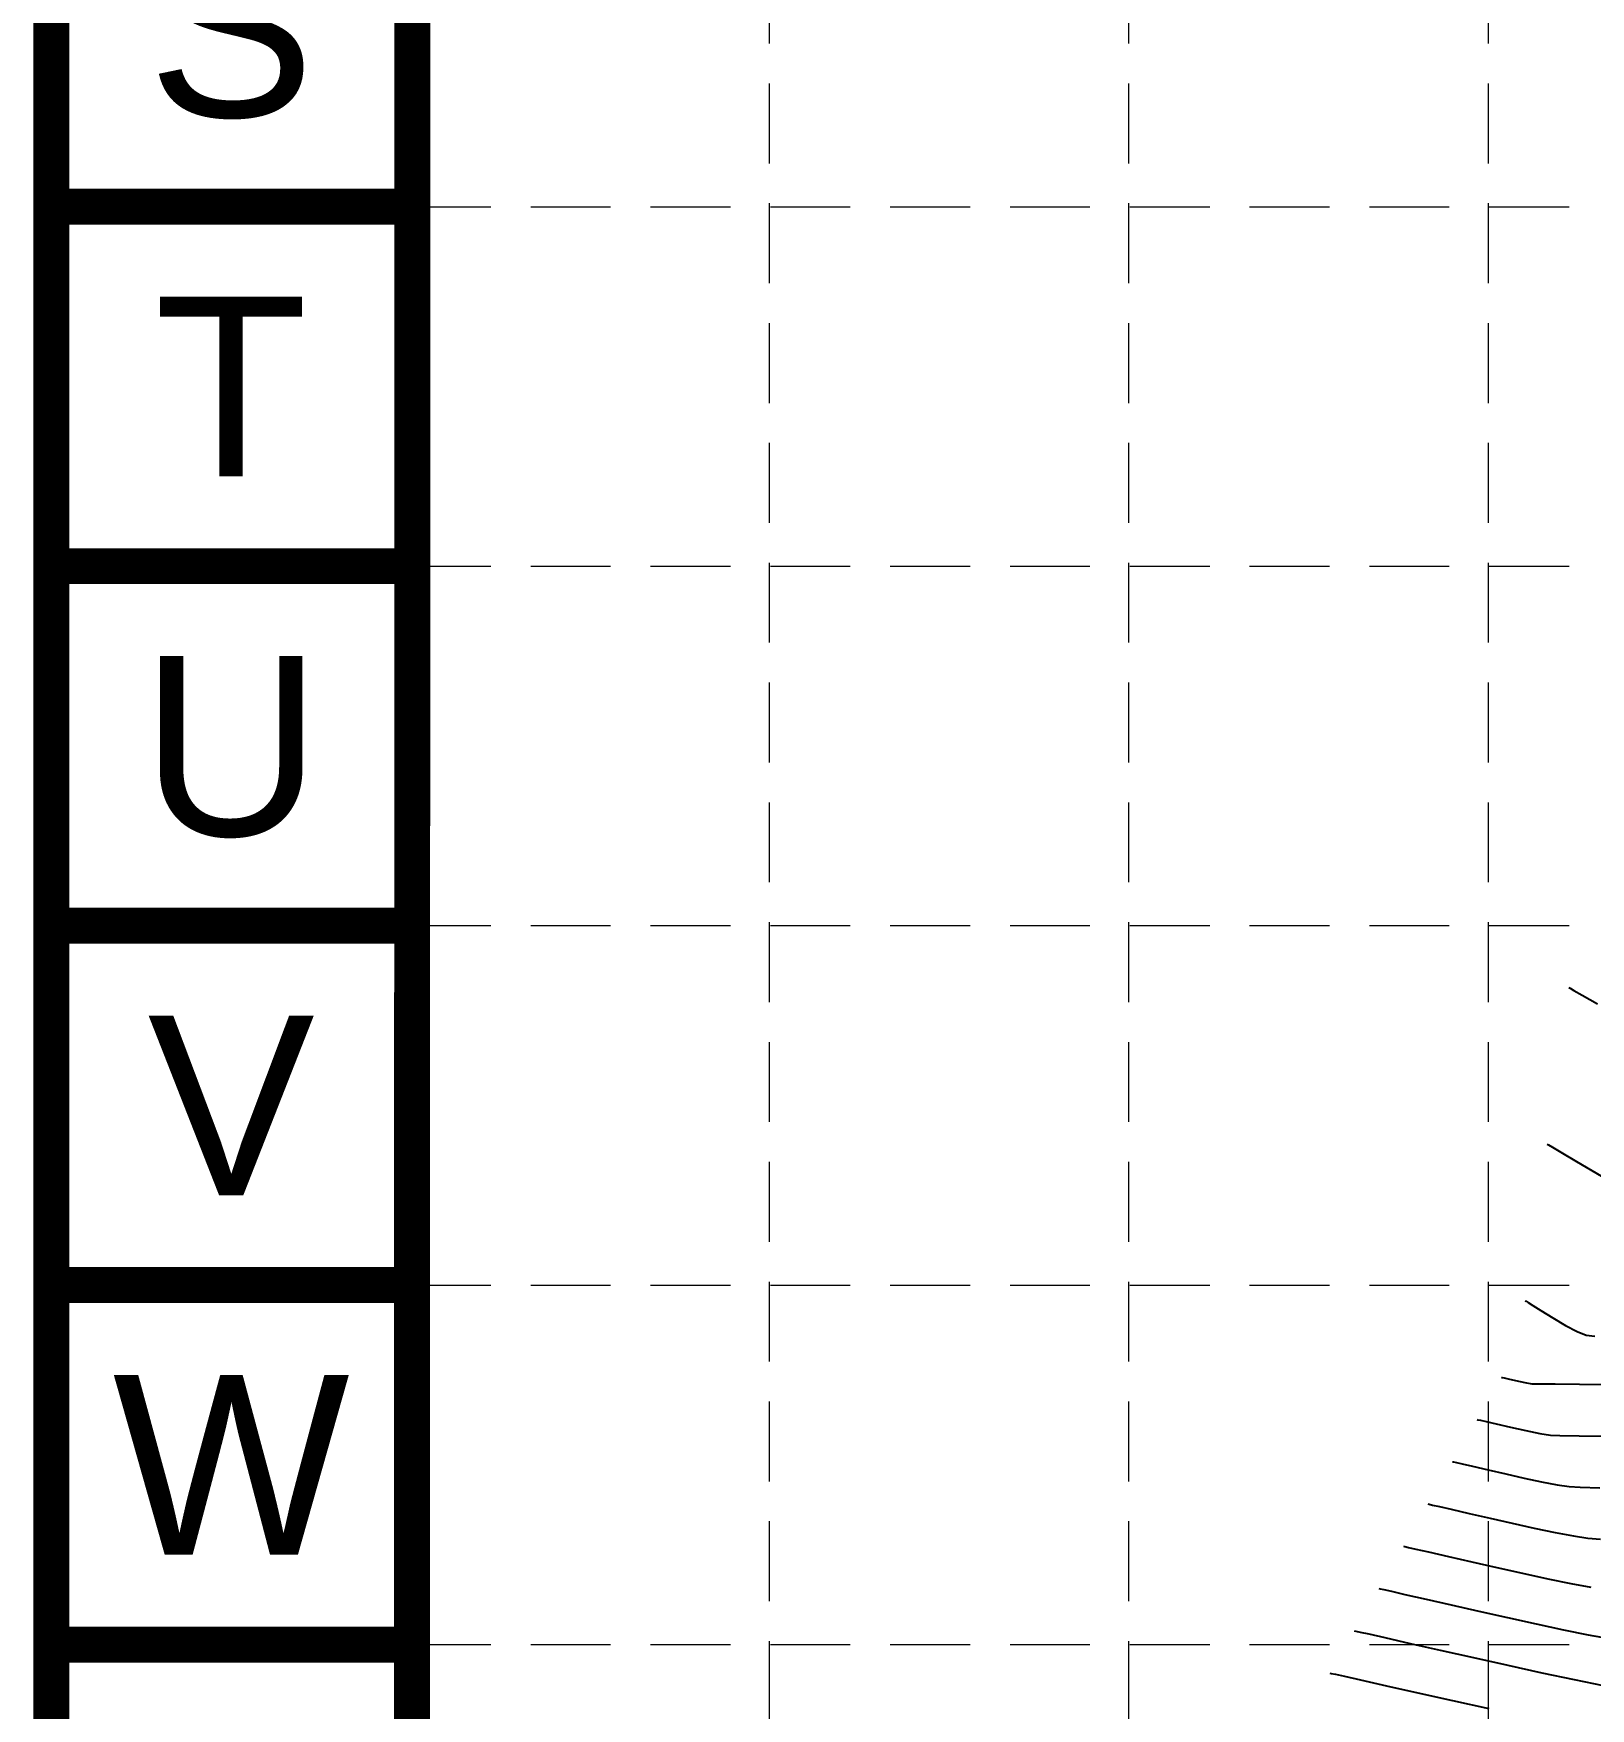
# Model space of a CAD drawing. Header units: inches. Extents: x 2547543 to 2548696, y 7125653 to 7126375.
# Drawn here: x 2547542.7 to 2547620.7, y 7125939.2 to 7126023.1 of the extents above; entities that cross this region are included whole.
import ezdxf
from ezdxf.enums import TextEntityAlignment as Align

# ---------------------------------------------------------------- set-up
doc = ezdxf.new("R2010")
doc.units = ezdxf.units.IN
doc.header["$MEASUREMENT"] = 0
doc.linetypes.add('HIDDEN', pattern=[0.375, 0.25, -0.125])
for name, color, linetype in [('BASE', 7, 'Continuous'), ('GRID', 254, 'HIDDEN'), ('V-TOPO-MAJR-E', 6, 'Continuous'), ('V-TOPO-MINR-E', 14, 'Continuous')]:
    doc.layers.add(name, color=color, linetype=linetype)
doc.styles.get("Standard").update_dxf_attribs({"font": 'ARIAL.TTF'})

msp = doc.modelspace()

# ---------------------------------------------------------------- linework, layer by layer
at = {"layer": 'BASE', "const_width": 1.799999999973807}
for points in [[(2547543.583313602, 7125654.376313475), (2548695.583313586, 7125654.376313475), (2548695.583313586, 7126374.376313465), (2547543.583313602, 7126374.376313465)], [(2547561.543997881, 7125672.371599755), (2548677.633600889, 7125672.340385177), (2548677.610338688, 7126356.384924904), (2547561.770809304, 7126356.405646428)]]:
    msp.add_lwpolyline(points, close=True, dxfattribs=at)
for points in [[(2547561.583313602, 7126014.376313469), (2547543.583313602, 7126014.376313469)], [(2547561.583313602, 7125996.376313469), (2547543.583313602, 7125996.376313469)], [(2547561.583313602, 7125978.37631347), (2547543.583313602, 7125978.37631347)], [(2547561.583313602, 7125960.37631347), (2547543.583313602, 7125960.37631347)], [(2547561.583313602, 7125942.37631347), (2547543.583313602, 7125942.37631347)]]:
    msp.add_lwpolyline(points, dxfattribs=at)
at = {"layer": 'GRID', "color": 252, "linetype": 'HIDDEN', "lineweight": 0, "ltscale": 16}
for p, q in [((2547579.523132143, 7126356.547205457), (2547579.523132143, 7125726.296813901)), ((2547597.523132143, 7126356.547205457), (2547597.523132143, 7125726.296813901)), ((2547615.523132142, 7126356.547205457), (2547615.523132142, 7125726.296813901)), ((2547561.583313602, 7126014.376313469), (2548677.583313586, 7126014.376313469)), ((2547561.583313602, 7125996.376313469), (2548677.583313586, 7125996.376313469)), ((2547561.583313602, 7125978.37631347), (2548677.583313586, 7125978.37631347)), ((2547561.583313602, 7125960.37631347), (2548677.583313586, 7125960.37631347)), ((2547561.583313602, 7125942.37631347), (2548677.583313586, 7125942.37631347))]:
    msp.add_line(p, q, dxfattribs=at)
at = {"layer": 'V-TOPO-MAJR-E', "color": 35}
for points, elevation in [([(2547618.47643025, 7125967.438220652), (2547618.547781433, 7125967.397349325)], 585), ([(2547619.954647915, 7125966.572938951), (2547621.205876072, 7125965.836739733)], 585), ([(2547612.512203965, 7125949.41538982), (2547612.577874185, 7125949.401129331)], 580), ([(2547612.577874185, 7125949.401129331), (2547612.746485564, 7125949.36338795)], 580), ([(2547616.729462974, 7125948.45027456), (2547617.837289265, 7125948.208392618)], 580), ([(2547618.880567413, 7125947.991778582), (2547619.793866144, 7125947.818241394)], 580), ([(2547620.511754184, 7125947.705589998), (2547621.157483777, 7125947.658767592)], 580)]:
    msp.add_lwpolyline(points, dxfattribs=dict(at, elevation=elevation))
at = {"layer": 'V-TOPO-MAJR-E', "color": 35, "extrusion": (-0.5017767877398849, -0.8649971417787706, 0), "elevation": -7442277.28240819}
msp.add_lwpolyline([(-1371962.26800757, 585.0000000000009), (-1371962.038309496, 585.0000000000009)], dxfattribs=at)
at = {"layer": 'V-TOPO-MAJR-E', "color": 35, "extrusion": (-0.5051332933028327, -0.8630413408389163, 0), "elevation": -7436891.405395297}
msp.add_lwpolyline([(-1400863.022271958, 585), (-1400862.527196153, 585)], dxfattribs=at)
at = {"layer": 'V-TOPO-MAJR-E', "color": 35, "extrusion": (0.5067877082933592, 0.8620708896156773, 0), "elevation": 7434190.821323513}
msp.add_lwpolyline([(1415124.174019416, 585.0000000000009), (1415123.268168835, 585.0000000000009)], dxfattribs=at)
at = {"layer": 'V-TOPO-MAJR-E', "color": 35, "extrusion": (-0.2234091942401491, -0.9747247467510853, 0), "elevation": -7514999.299517654}
msp.add_lwpolyline([(891218.583667373, 580.0000000000009), (891218.930680892, 580.0000000000009)], dxfattribs=at)
at = {"layer": 'V-TOPO-MAJR-E', "color": 35, "extrusion": (-0.2259075522325924, -0.9741487452356947, 0), "elevation": -7517259.59144228}
msp.add_lwpolyline([(871948.3293313808, 580), (871948.9332224794, 580)], dxfattribs=at)
at = {"layer": 'V-TOPO-MAJR-E', "color": 35, "extrusion": (-0.225968288996293, -0.9741346582316471, 0), "elevation": -7517313.941977428}
msp.add_lwpolyline([(871480.2378887234, 580.0000000000009), (871481.1709045738, 580.0000000000009)], dxfattribs=at)
at = {"layer": 'V-TOPO-MAJR-E', "color": 35, "extrusion": (-0.2238330651229304, -0.9746274975382513, 0), "elevation": -7515386.162235847}
msp.add_lwpolyline([(887952.2318026822, 580), (887953.2995221515, 580)], dxfattribs=at)
at = {"layer": 'V-TOPO-MAJR-E', "color": 35, "extrusion": (0.2197459672305361, 0.9755571279458299, 0), "elevation": 7511598.306388427}
msp.add_lwpolyline([(-919446.0903831776, 580.0000000000009), (-919447.2250611244, 580.0000000000009)], dxfattribs=at)
at = {"layer": 'V-TOPO-MAJR-E', "color": 35, "extrusion": (-0.2032925826401037, -0.9791180346840297, 0), "elevation": -7495056.214784093}
msp.add_lwpolyline([(1045766.154928888, 580.0000000000009), (1045767.220457365, 580.0000000000009)], dxfattribs=at)
at = {"layer": 'V-TOPO-MAJR-E', "color": 35, "extrusion": (-0.1550235172412637, -0.987910779930125, 0), "elevation": -7434741.647898825}
msp.add_lwpolyline([(1412131.563062236, 580.0000000000009), (1412132.289735187, 580.0000000000009)], dxfattribs=at)
at = {"layer": 'V-TOPO-MINR-E', "color": 35}
for points, elevation in [([(2547619.566981406, 7125975.281753955), (2547619.634492019, 7125975.243322936)], 586), ([(2547619.634492019, 7125975.243322936), (2547619.8248041, 7125975.134791799)], 586), ([(2547619.8248041, 7125975.134791799), (2547620.239294432, 7125974.898112689)], 586), ([(2547617.385879095, 7125959.594687348), (2547617.42509832, 7125959.571725653)], 584), ([(2547620.434909451, 7125957.860790422), (2547620.863065899, 7125957.817946679)], 584), ([(2547616.229814718, 7125955.756709551), (2547616.325656279, 7125955.734751425)], 583), ([(2547617.356560297, 7125955.503722613), (2547617.712918632, 7125955.439924271)], 583), ([(2547617.712918632, 7125955.439924271), (2547618.05676376, 7125955.431461757)], 583), ([(2547618.05676376, 7125955.431461757), (2547618.878556111, 7125955.424194889)], 583), ([(2547620.098954233, 7125955.415315332), (2547621.638616676, 7125955.402014751)], 583), ([(2547614.96973461, 7125953.647537655), (2547615.017187993, 7125953.637165794)], 582), ([(2547615.017187993, 7125953.637165794), (2547615.149549309, 7125953.607183077)], 582), ([(2547615.42954995, 7125953.542426019), (2547615.920842731, 7125953.428435648)], 582), ([(2547615.920842731, 7125953.428435648), (2547616.651468761, 7125953.261401011)], 582), ([(2547618.115460213, 7125952.950468755), (2547618.645863816, 7125952.861812846)], 582), ([(2547618.645863816, 7125952.861812846), (2547619.124511932, 7125952.840167949)], 582), ([(2547619.124511932, 7125952.840167949), (2547620.088267598, 7125952.824955708)], 582), ([(2547613.740969288, 7125951.531463738), (2547613.795538306, 7125951.51959371)], 581), ([(2547614.231136481, 7125951.420212528), (2547614.74228468, 7125951.301552587)], 581), ([(2547614.74228468, 7125951.301552587), (2547615.527447444, 7125951.119827876)], 581), ([(2547616.411630155, 7125950.918263355), (2547617.326845239, 7125950.715363739)], 581), ([(2547619.578809001, 7125950.283701422), (2547620.140976751, 7125950.24947443)], 581), ([(2547611.353520299, 7125947.284121346), (2547611.534346029, 7125947.243827243)], 579), ([(2547611.899466477, 7125947.160681101), (2547612.539772142, 7125947.013197867)], 579), ([(2547613.540170805, 7125946.782332356), (2547614.702344203, 7125946.515790032)], 579), ([(2547614.702344203, 7125946.515790032), (2547615.961507433, 7125946.23071653)], 579), ([(2547610.125311011, 7125945.167947588), (2547610.31018016, 7125945.126927647)], 578), ([(2547610.31018016, 7125945.126927647), (2547610.688810364, 7125945.041284156)], 578), ([(2547619.673087056, 7125945.435765304), (2547620.672360559, 7125945.248023439)], 579), ([(2547609.113917218, 7125943.003877719), (2547609.555640795, 7125942.904668394)], 577), ([(2547620.543380572, 7125942.86772646), (2547621.589443671, 7125942.672346713)], 578), ([(2547607.597142675, 7125940.951094151), (2547607.674009692, 7125940.934503255)], 576), ([(2547607.674009692, 7125940.934503255), (2547607.883610187, 7125940.888460599)], 576), ([(2547607.883610187, 7125940.888460599), (2547608.328343077, 7125940.789485942)], 576), ([(2547608.328343077, 7125940.789485942), (2547609.138471723, 7125940.607962641)], 576), ([(2547609.138471723, 7125940.607962641), (2547610.444121912, 7125940.31486211)], 576)]:
    msp.add_lwpolyline(points, dxfattribs=dict(at, elevation=elevation))
at = {"layer": 'V-TOPO-MINR-E', "color": 35, "extrusion": (0.4961176646064305, 0.8682552982075384, 0), "elevation": 7451084.863603097}
msp.add_lwpolyline([(1323337.253907567, 586.0000000000009), (1323336.36969592, 586.0000000000009)], dxfattribs=at)
at = {"layer": 'V-TOPO-MINR-E', "color": 35, "extrusion": (-0.5228546677545939, -0.8524218418173207, 0), "elevation": -7406357.245211743}
msp.add_lwpolyline([(-1554196.486559075, 584), (-1554196.358975846, 584)], dxfattribs=at)
at = {"layer": 'V-TOPO-MINR-E', "color": 35, "extrusion": (-0.5331654485675401, -0.8460109954686013, 0), "elevation": -7386941.73972465}
msp.add_lwpolyline([(-1644002.950078853, 584), (-1644002.67909588, 584)], dxfattribs=at)
at = {"layer": 'V-TOPO-MINR-E', "color": 35, "extrusion": (-0.5347703954354034, -0.844997410745064, 0), "elevation": -7383807.767325673}
msp.add_lwpolyline([(-1658021.691698196, 584), (-1658021.215921169, 584)], dxfattribs=at)
at = {"layer": 'V-TOPO-MINR-E', "color": 35, "extrusion": (0.5274231256849415, 0.8496027580538603, 0), "elevation": 7397907.24603714}
msp.add_lwpolyline([(1593932.205677175, 584.0000000000005), (1593931.500183945, 584.0000000000005)], dxfattribs=at)
at = {"layer": 'V-TOPO-MINR-E', "color": 35, "extrusion": (-0.5088801068896135, -0.8608374043987723, 0), "elevation": -7430724.329648271}
msp.add_lwpolyline([(-1433173.117603259, 584), (-1433172.383662162, 584)], dxfattribs=at)
at = {"layer": 'V-TOPO-MINR-E', "color": 35, "extrusion": (-0.4714661422857666, -0.8818841628457659, 0), "elevation": -7485386.112047207}
msp.add_lwpolyline([(-1112942.899743485, 584), (-1112942.237921481, 584)], dxfattribs=at)
at = {"layer": 'V-TOPO-MINR-E', "color": 35, "extrusion": (0.381420359218339, 0.9244017035757526, 0), "elevation": 7558961.887558841}
msp.add_lwpolyline([(362961.2290752968, 584.0000000000009), (362960.7369427336, 584.0000000000009)], dxfattribs=at)
at = {"layer": 'V-TOPO-MINR-E', "color": 35, "extrusion": (-0.2152415493384431, -0.9765608406230442, 0), "elevation": -7507282.208439983}
msp.add_lwpolyline([(954100.4573150151, 583.0000000000009), (954100.4893814093, 583.0000000000009)], dxfattribs=at)
at = {"layer": 'V-TOPO-MINR-E', "color": 35, "extrusion": (0.2261135839148402, 0.9741009430080574, 0), "elevation": 7517450.858889136}
msp.add_lwpolyline([(-870360.0752413506, 583), (-870360.290681906, 583)], dxfattribs=at)
at = {"layer": 'V-TOPO-MINR-E', "color": 35, "extrusion": (-0.2232810397081497, -0.9747541112028448, 0), "elevation": -7514889.070042173}
msp.add_lwpolyline([(892208.8972710383, 583.0000000000005), (892209.2622761577, 583.0000000000005)], dxfattribs=at)
at = {"layer": 'V-TOPO-MINR-E', "color": 35, "extrusion": (0.2117759230086061, 0.9773182482865308, 0), "elevation": 7503850.367424252}
msp.add_lwpolyline([(-980726.6520481673, 583.0000000000009), (-980727.1280987586, 583.0000000000009)], dxfattribs=at)
at = {"layer": 'V-TOPO-MINR-E', "color": 35, "extrusion": (-0.007275758671245685, -0.9999735313175834, 0), "elevation": -7144302.669690538}
msp.add_lwpolyline([(2495704.7144726, 583), (2495705.934903026, 583)], dxfattribs=at)
at = {"layer": 'V-TOPO-MINR-E', "color": 35, "extrusion": (-0.2253270314732737, -0.9742831872137804, 0), "elevation": -7516743.351328155}
msp.add_lwpolyline([(876428.6349741835, 582.0000000000005), (876428.9223656158, 582.0000000000005)], dxfattribs=at)
at = {"layer": 'V-TOPO-MINR-E', "color": 35, "extrusion": (0.2150427601781991, 0.9766046340740667, 0), "elevation": 7507085.493887222}
msp.add_lwpolyline([(-955629.5694361348, 582.0000000000009), (-955630.3531372407, 582.0000000000009)], dxfattribs=at)
at = {"layer": 'V-TOPO-MINR-E', "color": 35, "extrusion": (-0.1997262741910584, -0.9798517313337555, 0), "elevation": -7491203.610182211}
msp.add_lwpolyline([(1073047.275362172, 582.0000000000005), (1073047.988353025, 582.0000000000005)], dxfattribs=at)
at = {"layer": 'V-TOPO-MINR-E', "color": 35, "extrusion": (-0.009606873001002261, -0.9999538529307953, 0), "elevation": -7150098.645760334}
msp.add_lwpolyline([(2479044.399266595, 582), (2479045.758608173, 582)], dxfattribs=at)
at = {"layer": 'V-TOPO-MINR-E', "color": 35, "extrusion": (-0.2191447583906534, -0.9756923566728921, 0), "elevation": -7511032.641385101}
msp.add_lwpolyline([(924072.3839962683, 581), (924072.5308871961, 581)], dxfattribs=at)
at = {"layer": 'V-TOPO-MINR-E', "color": 35, "extrusion": (-0.2240428896869772, -0.9745792854256184, 0), "elevation": -7515579.497239881}
msp.add_lwpolyline([(886333.0090661645, 581), (886333.3089676949, 581)], dxfattribs=at)
at = {"layer": 'V-TOPO-MINR-E', "color": 35, "extrusion": (-0.2222647574208635, -0.9749863473960262, 0), "elevation": -7513950.20125334}
msp.add_lwpolyline([(900042.5606339108, 581.0000000000005), (900043.467500672, 581.0000000000005)], dxfattribs=at)
at = {"layer": 'V-TOPO-MINR-E', "color": 35, "extrusion": (-0.2068991549434055, -0.9783622742541255, 0), "elevation": -7498861.220149538}
msp.add_lwpolyline([(1018139.50064441, 581), (1018140.398328129, 581)], dxfattribs=at)
at = {"layer": 'V-TOPO-MINR-E', "color": 35, "extrusion": (-0.1904885669963761, -0.9816894141446505, 0), "elevation": -7480762.341804259}
msp.add_lwpolyline([(1143557.718356897, 581), (1143558.50609801, 581)], dxfattribs=at)
at = {"layer": 'V-TOPO-MINR-E', "color": 35, "extrusion": (-0.1576934189319644, -0.9874881192326053, 0), "elevation": -7438534.084917771}
msp.add_lwpolyline([(1392027.99502827, 581), (1392028.603022184, 581)], dxfattribs=at)
at = {"layer": 'V-TOPO-MINR-E', "color": 35, "extrusion": (-0.02298041000530778, -0.9997359155076846, 0), "elevation": -7182613.751897962}
msp.add_lwpolyline([(2383190.095594862, 581.0000000000009), (2383191.075135255, 581.0000000000009)], dxfattribs=at)
at = {"layer": 'V-TOPO-MINR-E', "color": 35, "extrusion": (-0.2118891898831718, -0.9772936975191507, 0), "elevation": -7503954.675460089}
msp.add_lwpolyline([(979853.2506310383, 579.0000000000009), (979853.3223409615, 579.0000000000009)], dxfattribs=at)
at = {"layer": 'V-TOPO-MINR-E', "color": 35, "extrusion": (-0.2220380904699998, -0.9750379922753967, 0), "elevation": -7513736.09402725}
msp.add_lwpolyline([(901786.3167370353, 579.0000000000005), (901786.6912049556, 579.0000000000005)], dxfattribs=at)
at = {"layer": 'V-TOPO-MINR-E', "color": 35, "extrusion": (-0.2248634657735543, -0.9743902820535032, 0), "elevation": -7516318.505229523}
msp.add_lwpolyline([(880003.758885239, 579.0000000000005), (880004.7855771931, 579.0000000000005)], dxfattribs=at)
at = {"layer": 'V-TOPO-MINR-E', "color": 35, "extrusion": (0.2165618362757077, 0.9762689030533, 0), "elevation": 7508556.100627779}
msp.add_lwpolyline([(-943950.2392160103, 579.0000000000009), (-943951.5619746794, 579.0000000000009)], dxfattribs=at)
at = {"layer": 'V-TOPO-MINR-E', "color": 35, "extrusion": (-0.210240875468833, -0.9776496173384914, 0), "elevation": -7502291.607182169}
msp.add_lwpolyline([(992511.9185344845, 579), (992513.2061002485, 579)], dxfattribs=at)
at = {"layer": 'V-TOPO-MINR-E', "color": 35, "extrusion": (-0.2005819408589397, -0.9796769288909792, 0), "elevation": -7492130.838553462}
msp.add_lwpolyline([(1066507.065834829, 579), (1066508.251351461, 579)], dxfattribs=at)
at = {"layer": 'V-TOPO-MINR-E', "color": 35, "extrusion": (-0.2116154285997729, -0.9773530121601582, 0), "elevation": -7503677.582954511}
msp.add_lwpolyline([(981954.4166142349, 578), (981954.4888887252, 578)], dxfattribs=at)
at = {"layer": 'V-TOPO-MINR-E', "color": 35, "extrusion": (-0.2227968074827247, -0.9748649047819424, 0), "elevation": -7514433.262328646}
msp.add_lwpolyline([(895938.4460731121, 578), (895939.1359541586, 578)], dxfattribs=at)
at = {"layer": 'V-TOPO-MINR-E', "color": 35, "extrusion": (-0.2233367703457708, -0.9747413436453388, 0), "elevation": -7514928.388003568}
msp.add_lwpolyline([(891776.6045953191, 578), (891777.6964205105, 578)], dxfattribs=at)
at = {"layer": 'V-TOPO-MINR-E', "color": 35, "extrusion": (-0.2225336620704635, -0.9749250069854136, 0), "elevation": -7514191.15417675}
msp.add_lwpolyline([(897968.5045405782, 578), (897969.7898679585, 578)], dxfattribs=at)
at = {"layer": 'V-TOPO-MINR-E', "color": 35, "extrusion": (-0.2207000200480287, -0.9753417355731271, 0), "elevation": -7512489.327406876}
msp.add_lwpolyline([(912097.884342145, 578), (912099.2973159566, 578)], dxfattribs=at)
at = {"layer": 'V-TOPO-MINR-E', "color": 35, "extrusion": (-0.2178564502514692, -0.9759808231127439, 0), "elevation": -7509799.108225737}
msp.add_lwpolyline([(933990.5656153082, 578), (933992.040388887, 578)], dxfattribs=at)
at = {"layer": 'V-TOPO-MINR-E', "color": 35, "extrusion": (-0.2137459658024778, -0.9768892783233759, 0), "elevation": -7505800.770943464}
msp.add_lwpolyline([(965597.5167337882, 578.0000000000009), (965598.9874767277, 578.0000000000009)], dxfattribs=at)
at = {"layer": 'V-TOPO-MINR-E', "color": 35, "extrusion": (-0.207773777014223, -0.9781769050561581, 0), "elevation": -7499761.470918927}
msp.add_lwpolyline([(1011436.84777228, 578.0000000000009), (1011438.248683665, 578.0000000000009)], dxfattribs=at)
at = {"layer": 'V-TOPO-MINR-E', "color": 35, "extrusion": (-0.1986907348578187, -0.980062238779589, 0), "elevation": -7490056.118262602}
msp.add_lwpolyline([(1080966.603025849, 578), (1080967.868363033, 578)], dxfattribs=at)
at = {"layer": 'V-TOPO-MINR-E', "color": 35, "extrusion": (-0.2114153686918166, -0.9773963074827443, 0), "elevation": -7503474.100394199}
msp.add_lwpolyline([(983489.5785306946, 577), (983489.6581685187, 577)], dxfattribs=at)
at = {"layer": 'V-TOPO-MINR-E', "color": 35, "extrusion": (-0.2158186824819683, -0.9764334571755248, 0), "elevation": -7507830.805356734}
msp.add_lwpolyline([(949658.928851512, 577), (949659.1440955754, 577)], dxfattribs=at)
at = {"layer": 'V-TOPO-MINR-E', "color": 35, "extrusion": (-0.2208411827540207, -0.9753097825818242, 0), "elevation": -7512618.932505781}
msp.add_lwpolyline([(911006.8625108118, 577), (911007.6803724086, 577)], dxfattribs=at)
at = {"layer": 'V-TOPO-MINR-E', "color": 35, "extrusion": (-0.2211933546329969, -0.9752299728095939, 0), "elevation": -7512947.409365075}
msp.add_lwpolyline([(908294.7995317741, 577), (908296.1057456462, 577)], dxfattribs=at)
at = {"layer": 'V-TOPO-MINR-E', "color": 35, "extrusion": (-0.2204684231189628, -0.9753941123502018, 0), "elevation": -7512270.214328722}
msp.add_lwpolyline([(913880.0897861912, 577), (913881.6331274589, 577)], dxfattribs=at)
at = {"layer": 'V-TOPO-MINR-E', "color": 35, "extrusion": (-0.2189148243471246, -0.975743972403144, 0), "elevation": -7510805.328173466}
msp.add_lwpolyline([(925843.7960796587, 577), (925845.4926560542, 577)], dxfattribs=at)
at = {"layer": 'V-TOPO-MINR-E', "color": 35, "extrusion": (-0.2165259314823534, -0.9762768669776517, 0), "elevation": -7508516.725067025}
msp.add_lwpolyline([(944226.2140924442, 577.0000000000009), (944227.9800193016, 577.0000000000009)], dxfattribs=at)
at = {"layer": 'V-TOPO-MINR-E', "color": 35, "extrusion": (-0.2130560464262909, -0.9770399792645122, 0), "elevation": -7505114.681996324}
msp.add_lwpolyline([(970898.2948516456, 577.0000000000009), (970900.0462580023, 577.0000000000009)], dxfattribs=at)
at = {"layer": 'V-TOPO-MINR-E', "color": 35, "extrusion": (-0.20794531190011, -0.9781404537482161, 0), "elevation": -7499936.397791157}
msp.add_lwpolyline([(1010122.427643239, 577.0000000000009), (1010124.080683613, 577.0000000000009)], dxfattribs=at)
at = {"layer": 'V-TOPO-MINR-E', "color": 35, "extrusion": (-0.1999833735220374, -0.9797992908319262, 0), "elevation": -7491473.18017734}
msp.add_lwpolyline([(1071086.467085257, 577.0000000000009), (1071087.937966538, 577.0000000000009)], dxfattribs=at)
at = {"layer": 'V-TOPO-MINR-E', "color": 35, "extrusion": (-0.218638606945239, -0.9758059026020726, 0), "elevation": -7510540.619374477}
msp.add_lwpolyline([(927967.6452884797, 576.0000000000009), (927969.2425283815, 576.0000000000009)], dxfattribs=at)
at = {"layer": 'V-TOPO-MINR-E', "color": 35, "extrusion": (-0.2176692708907328, -0.9760225860654541, 0), "elevation": -7509615.200558953}
msp.add_lwpolyline([(935428.6984514277, 576), (935430.4748024084, 576)], dxfattribs=at)
at = {"layer": 'V-TOPO-MINR-E', "color": 35, "extrusion": (-0.2161667924042878, -0.9763564502074239, 0), "elevation": -7508166.561431395}
msp.add_lwpolyline([(946987.6025897432, 576.0000000000009), (946989.478070619, 576.0000000000009)], dxfattribs=at)

# ---------------------------------------------------------------- texts
at = {"layer": 'BASE'}
for s, p in [('S', (2547552.583313602, 7126023.376313469)), ('T', (2547552.583313602, 7126005.376313469)), ('U', (2547552.583313602, 7125987.37631347)), ('V', (2547552.583313602, 7125969.37631347)), ('W', (2547552.583313602, 7125951.37631347))]:
    msp.add_text(s, height=8.999999999869033, dxfattribs=at).set_placement(p, align=Align.MIDDLE_CENTER)

doc.saveas('drawing.dxf')
